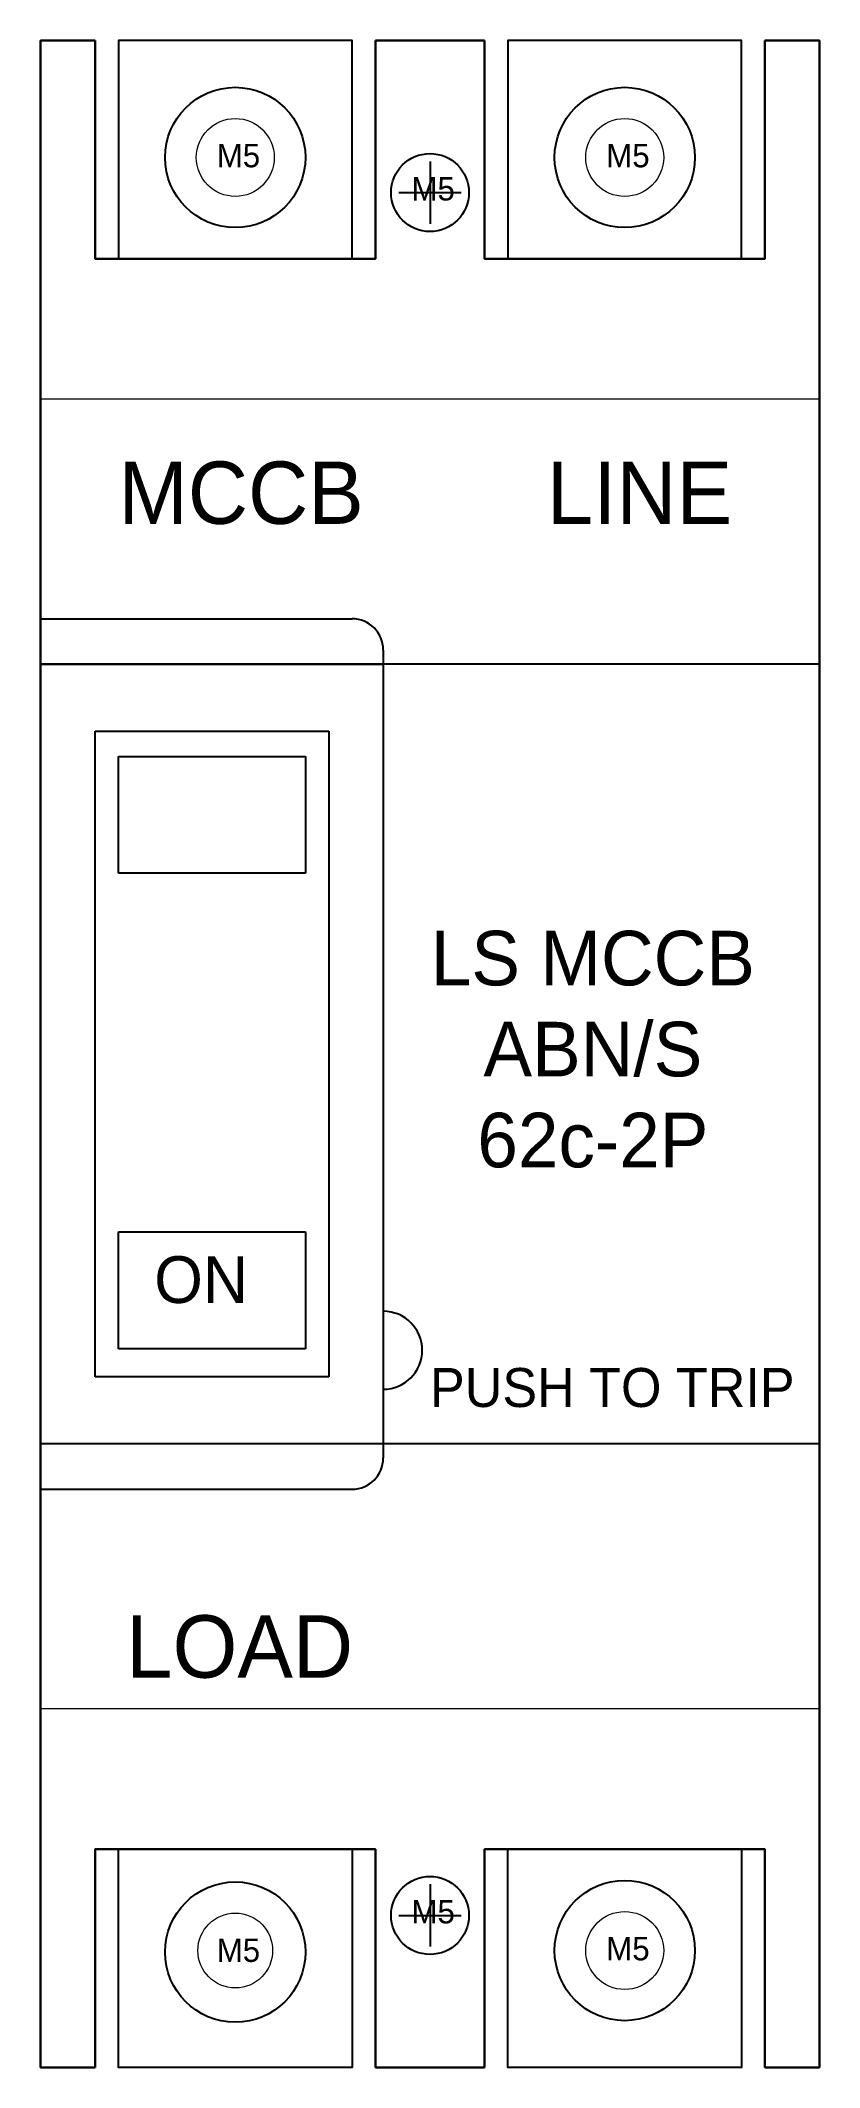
# Model space of a CAD drawing. Header units: millimetres. Extents: x 0 to 50, y 0 to 130.
import ezdxf

# ---------------------------------------------------------------- set-up
doc = ezdxf.new("R2010")
doc.units = ezdxf.units.MM
doc.layers.add('E_Electrical Equipment', color=35, linetype='Continuous', lineweight=5)

# ---------------------------------------------------------------- blocks, each defined once
blk = doc.blocks.new('CB LS 30AF 2P')
at = {"color": 4}
for p, q in [((25, -7.75), (25, -11.75)), ((23, -9.75), (27, -9.75)), ((25, -118.25), (25, -122.25)), ((23, -120.25), (27, -120.25))]:
    blk.add_line(p, q, dxfattribs=at)
for p, q in [((0, -37.09), (20, -37.09)), ((0, -40), (22, -40)), ((50, -40), (0, -40)), ((22, -39.09), (22, -90.91)), ((3.5, -44.29), (18.5, -44.29)), ((3.5, -85.71), (3.5, -44.29)), ((18.5, -44.29), (18.5, -85.71)), ((5, -45.91), (17, -45.91)), ((5, -53.41), (5, -45.91)), ((17, -45.91), (17, -53.41)), ((17, -53.41), (5, -53.41)), ((5, -76.41), (17, -76.41)), ((5, -83.91), (5, -76.41)), ((17, -76.41), (17, -83.91)), ((17, -83.91), (5, -83.91)), ((18.5, -85.71), (3.5, -85.71)), ((50, -90), (0, -90)), ((0, -92.91), (20, -92.91))]:
    blk.add_line(p, q)
at = {"lineweight": 30}
for points in [[(3.5, 0), (0, 0), (0, -130), (3.5, -130)], [(3.5, 0), (3.5, -14), (21.5, -14), (21.5, 0)], [(28.5, 0), (21.5, 0)], [(28.5, 0), (28.5, -14), (46.5, -14), (46.5, 0)], [(46.5, -130), (50, -130), (50, 0), (46.5, 0)], [(3.5, -130), (3.5, -116), (21.5, -116), (21.5, -130)], [(28.5, -130), (28.5, -116), (46.5, -116), (46.5, -130)], [(21.5, -130), (28.5, -130)]]:
    blk.add_lwpolyline(points, dxfattribs=at)
for centre, radius, start, end in [((20, -39.09), 2, 0, 90), ((22, -84), 2.5, 270, 90), ((20, -90.91), 2, 270, 0)]:
    blk.add_arc(centre, radius, start, end)
at = {"layer": 'E_Electrical Equipment', "color": 0}
for p, q in [((21.5, 0), (28.5, 0)), ((50, -23), (0, -23)), ((50, -23), (50, -107)), ((50, -107), (0, -107)), ((21.5, -130), (28.5, -130))]:
    blk.add_line(p, q, dxfattribs=at)
for centre, radius in [((12.5, -7.5), 2.5), ((37.5, -7.5), 2.5), ((12.5, -122.5), 2.4), ((37.5, -122.5), 2.5)]:
    blk.add_circle(centre, radius, dxfattribs=at)
blk.add_text('ON', height=3).set_placement((7.3, -80.97))
at = {"color": 3, "char_height": 1.5, "attachment_point": 1}
for insert in [(11.31, -6.63), (36.31, -6.63), (11.31, -121.73), (36.31, -121.63)]:
    blk.add_mtext_dynamic_manual_height_columns('{\\C7;M5}', width=4.3385, gutter_width=1, heights=[0], dxfattribs=dict(at, insert=insert))
at = {"color": 1, "insert": (23.81, -8.76), "char_height": 1.5, "attachment_point": 1}
blk.add_mtext_dynamic_manual_height_columns('M5', width=4.3385, gutter_width=1, heights=[0], dxfattribs=at)
at = {"attachment_point": 1}
for s, width, insert, char_height in [('MCCB', 14.0775, (5, -27), 4), ('LINE', 14.0775, (32.5, -27), 4), ('PUSH TO TRIP', 37.6575, (25, -85.14), 2.5), ('LOAD', 14.0775, (5.5, -101), 4)]:
    blk.add_mtext_dynamic_manual_height_columns(s, width=width, gutter_width=1, heights=[0], dxfattribs=dict(at, insert=insert, char_height=char_height))
at = {"color": 4, "insert": (23.81, -119.26), "char_height": 1.5, "attachment_point": 1}
blk.add_mtext_dynamic_manual_height_columns('{\\C1;M5}', width=4.3385, gutter_width=1, heights=[0], dxfattribs=at)
blk = doc.blocks.new('LS 60AF 2P')
at = {"color": 1}
for points in [[(-5635.65, 3826.29), (-5620.65, 3826.29), (-5620.65, 3840.29), (-5635.65, 3840.29)], [(-5635.65, 3724.29), (-5620.65, 3724.29), (-5620.65, 3710.29), (-5635.65, 3710.29)]]:
    blk.add_lwpolyline(points, close=True, dxfattribs=at)
at = {"color": 8}
for points in [[(-5610.65, 3826.29), (-5595.65, 3826.29), (-5595.65, 3840.29), (-5610.65, 3840.29)], [(-5610.65, 3724.29), (-5595.65, 3724.29), (-5595.65, 3710.29), (-5610.65, 3710.29)]]:
    blk.add_lwpolyline(points, close=True, dxfattribs=at)
at = {"color": 1}
for centre in [(-5628.15, 3832.79), (-5628.15, 3717.69)]:
    blk.add_circle(centre, 4.5, dxfattribs=at)
at = {"color": 8}
for centre in [(-5603.15, 3832.79), (-5603.15, 3717.79)]:
    blk.add_circle(centre, 4.5, dxfattribs=at)
at = {"color": 4}
for centre in [(-5615.65, 3830.54), (-5615.65, 3720.04)]:
    blk.add_circle(centre, 2.5, dxfattribs=at)
blk.add_blockref('CB LS 30AF 2P', (-5640.65, 3840.29))
at = {"insert": (-5624.04, 3783.19), "char_height": 3.5, "attachment_point": 1}
blk.add_mtext_dynamic_manual_height_columns('\\pxqc;{\\C1;LS MCCB\\PABN/S\\P62c-2P}', width=37.6867, gutter_width=1, heights=[0], dxfattribs=at)

msp = doc.modelspace()

# ---------------------------------------------------------------- block references
msp.add_blockref('LS 60AF 2P', (5640.65, -3710.29))

doc.saveas('drawing.dxf')
